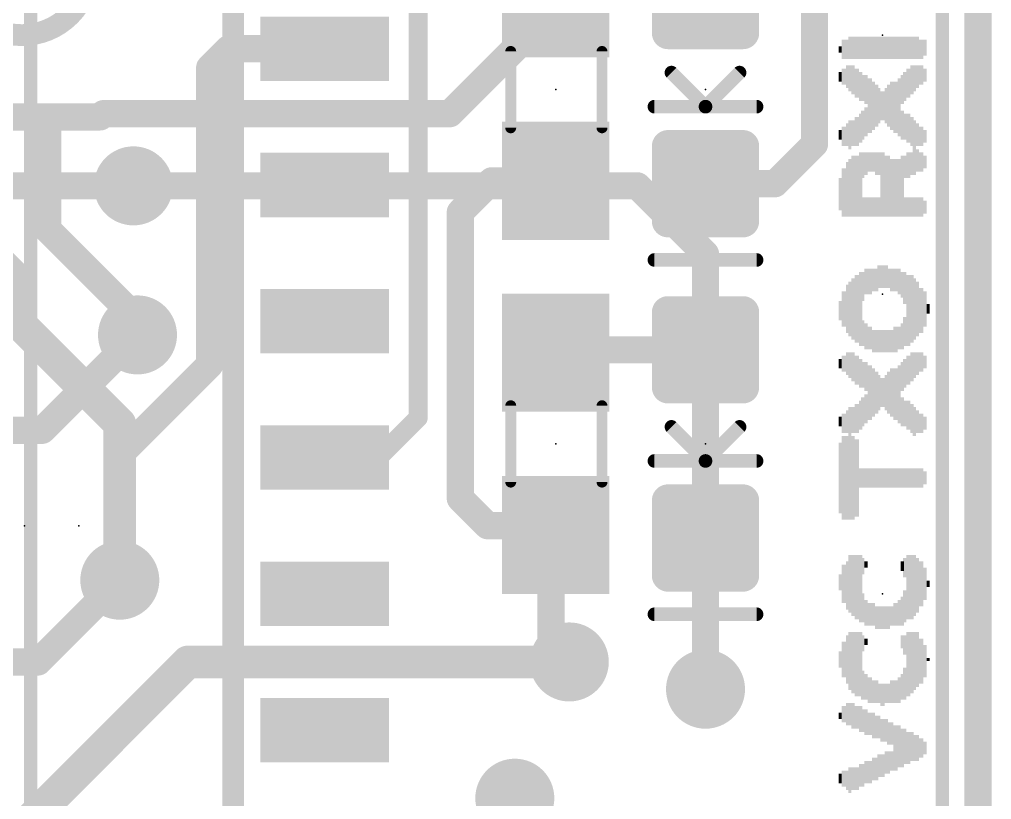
# Model space of a CAD drawing. Extents: x -29 to 78, y -18 to 17.
# Drawn here: x 12.65 to 21.72, y 5.7 to 12.97 of the extents above; entities that cross this region are included whole.
import ezdxf

# ---------------------------------------------------------------- set-up
doc = ezdxf.new("R2010")
doc.units = 0
for name, color, linetype in [('1', 12, 'CONTINUOUS'), ('16', 53, 'CONTINUOUS'), ('18', 110, 'CONTINUOUS'), ('20', 53, 'CONTINUOUS'), ('21', 41, 'CONTINUOUS'), ('22', 40, 'CONTINUOUS'), ('23', 53, 'CONTINUOUS'), ('24', 53, 'CONTINUOUS'), ('51', 53, 'CONTINUOUS')]:
    doc.layers.add(name, color=color, linetype=linetype)

# ---------------------------------------------------------------- blocks, each defined once
blk = doc.blocks.new('RECT160000X160000R30')
at = {"const_width": 0.15}
blk.add_lwpolyline([(0.425, -0.35), (0.425, 0.35, 0.4142), (0.35, 0.425), (-0.35, 0.425, 0.4142), (-0.425, 0.35), (-0.425, -0.35, 0.4142), (-0.35, -0.425), (0.35, -0.425, 0.4142)], format="xyb", close=True, dxfattribs=at)
blk.add_solid([(-0.3754, -0.3754), (0.3754, -0.3754), (-0.3754, 0.3754), (0.3754, 0.3754)])
blk = doc.blocks.new('RECT')
blk.add_solid([(-0.5, -0.5), (0.5, -0.5), (-0.5, 0.5), (0.5, 0.5)])
blk = doc.blocks.new('ROUNDV')
at = {"const_width": 0.5}
blk.add_lwpolyline([(0, -0.25, 1), (0, 0.25, 1), (0, -0.25)], format="xyb", dxfattribs=at)

msp = doc.modelspace()

# ---------------------------------------------------------------- linework, layer by layer
at = {"layer": '1'}
for points, const_width in [([(21.59, 16.51), (21.59, 0)], 0.254), ([(20.066, 11.811), (20.066, 13.716)], 0.254), ([(16.3703, 9.2583), (16.3703, 13.2207)], 0.1778), ([(14.605, 12.7), (14.4272, 12.5222)], 0.254), ([(15.5, 12.7), (14.605, 12.7)], 0.254), ([(14.4272, 12.5222), (14.4272, 9.7542)], 0.254), ([(19.697, 11.442), (20.066, 11.811)], 0.254), ([(13.716, 11.4221), (11.9682, 11.4221)], 0.254), ([(17.057, 11.469), (16.764, 11.176)], 0.254), ([(17.653, 11.469), (17.057, 11.469)], 0.254), ([(19.05, 11.442), (19.697, 11.442)], 0.254), ([(16.764, 11.176), (16.764, 8.509)], 0.254), ([(13.7541, 10.033), (12.8651, 9.144)], 0.254), ([(17.68, 9.894), (17.653, 9.867)], 0.254), ([(19.05, 9.894), (17.68, 9.894)], 0.254), ([(14.4272, 9.7542), (13.589, 8.916)], 0.254), ([(16.002, 8.89), (16.3703, 9.2583)], 0.1778), ([(11.678, 9.144), (12.8651, 9.144)], 0.254), ([(13.589, 8.916), (13.589, 7.747)], 0.254), ([(15.5, 8.89), (16.002, 8.89)], 0.1778), ([(16.764, 8.509), (17.018, 8.255)], 0.254), ([(17.018, 8.255), (17.565, 8.255)], 0.254), ([(17.565, 8.255), (17.609, 8.211)], 0.254), ([(17.609, 8.211), (17.653, 8.167)], 0.254), ([(17.609, 7.156), (17.609, 8.211)], 0.254), ([(19.05, 8.14), (19.05, 6.731)], 0.254), ([(17.78, 6.985), (17.609, 7.156)], 0.254), ([(11.6792, 4.4402), (14.224, 6.985)], 0.3048), ([(14.224, 6.985), (17.78, 6.985)], 0.3048)]:
    msp.add_lwpolyline(points, dxfattribs=dict(at, const_width=const_width))
for points, const_width in [([(14.605, 12.7635, 1), (14.605, 12.6365)], 0.127), ([(14.6499, 12.6551, 1), (14.5601, 12.7449)], 0.127), ([(15.5, 12.6365, 1), (15.5, 12.7635)], 0.127), ([(14.4907, 12.5222, 1), (14.3637, 12.5222)], 0.127), ([(14.3823, 12.5671, 1), (14.4721, 12.4773)], 0.127), ([(20.0025, 11.811, 1), (20.1295, 11.811)], 0.127), ([(20.1109, 11.7661, 1), (20.0211, 11.8559)], 0.127), ([(13.716, 11.3586, 1), (13.716, 11.4856)], 0.127), ([(17.057, 11.5325, 1), (17.057, 11.4055)], 0.127), ([(17.1019, 11.4241, 1), (17.0121, 11.5139)], 0.127), ([(17.653, 11.4055, 1), (17.653, 11.5325)], 0.127), ([(19.05, 11.5055, 1), (19.05, 11.3785)], 0.127), ([(19.6521, 11.4869, 1), (19.7419, 11.3971)], 0.127), ([(19.697, 11.3785, 1), (19.697, 11.5055)], 0.127), ([(16.8275, 11.176, 1), (16.7005, 11.176)], 0.127), ([(16.7191, 11.2209, 1), (16.8089, 11.1311)], 0.127), ([(13.799, 9.9881, 1), (13.7092, 10.0779)], 0.127), ([(17.6081, 9.9119, 1), (17.6979, 9.8221)], 0.127), ([(17.68, 9.9575, 1), (17.68, 9.8305)], 0.127), ([(17.7249, 9.8491, 1), (17.6351, 9.9389)], 0.127), ([(19.05, 9.8305, 1), (19.05, 9.9575)], 0.127), ([(14.4721, 9.7093, 1), (14.3823, 9.7991)], 0.127), ([(14.3637, 9.7542, 1), (14.4907, 9.7542)], 0.127), ([(16.4017, 9.2269, 1), (16.3389, 9.2897)], 0.0889), ([(12.8202, 9.1889, 1), (12.91, 9.0991)], 0.127), ([(12.8651, 9.0805, 1), (12.8651, 9.2075)], 0.127), ([(16.3258, 9.2583, 1), (16.4148, 9.2583)], 0.0889), ([(13.6525, 8.916, 1), (13.5255, 8.916)], 0.127), ([(13.5441, 8.9609, 1), (13.6339, 8.8711)], 0.127), ([(15.5, 8.9345, 1), (15.5, 8.8456)], 0.0889), ([(16.002, 8.8456, 1), (16.002, 8.9345)], 0.0889), ([(15.9706, 8.9214, 1), (16.0334, 8.8586)], 0.0889), ([(16.8089, 8.5539, 1), (16.7191, 8.4641)], 0.127), ([(16.7005, 8.509, 1), (16.8275, 8.509)], 0.127), ([(17.018, 8.3185, 1), (17.018, 8.1915)], 0.127), ([(16.9731, 8.2101, 1), (17.0629, 8.2999)], 0.127), ([(17.6099, 8.2999, 1), (17.5201, 8.2101)], 0.127), ([(17.565, 8.1915, 1), (17.565, 8.3185)], 0.127), ([(17.6539, 8.2559, 1), (17.5641, 8.1661)], 0.127), ([(17.6725, 8.211, 1), (17.5455, 8.211)], 0.127), ([(17.5641, 8.1661, 1), (17.6539, 8.2559)], 0.127), ([(17.6081, 8.1221, 1), (17.6979, 8.2119)], 0.127), ([(19.1135, 8.14, 1), (18.9865, 8.14)], 0.127), ([(13.5255, 7.747, 1), (13.6525, 7.747)], 0.127), ([(17.6539, 7.2009, 1), (17.5641, 7.1111)], 0.127), ([(17.5455, 7.156, 1), (17.6725, 7.156)], 0.127), ([(14.224, 7.0612, 1), (14.224, 6.9088)], 0.1524), ([(14.2779, 6.9311, 1), (14.1701, 7.0389)], 0.1524), ([(17.7351, 6.9401, 1), (17.8249, 7.0299)], 0.127), ([(17.78, 6.9088, 1), (17.78, 7.0612)], 0.1524), ([(18.9865, 6.731, 1), (19.1135, 6.731)], 0.127)]:
    msp.add_lwpolyline(points, format="xyb", dxfattribs=dict(at, const_width=const_width))
at = {"layer": '16'}
for points, const_width in [([(21.59, 16.51), (21.59, 0)], 0.254), ([(18.923, 14.351), (16.6672, 12.0952)], 0.254), ([(9.783, 12.065), (12.827, 12.065)], 0.254), ([(12.827, 12.065), (13.407, 12.065)], 0.254), ([(12.9159, 11.9761), (12.827, 12.065)], 0.254), ([(13.407, 12.065), (13.4372, 12.0952)], 0.254), ([(16.6672, 12.0952), (13.4372, 12.0952)], 0.254), ([(12.9159, 11.0163), (12.9159, 11.9761)], 0.254), ([(18.415, 11.4221), (13.716, 11.4221)], 0.254), ([(19.05, 10.7871), (18.415, 11.4221)], 0.254), ([(13.7541, 10.1781), (12.9159, 11.0163)], 0.254), ([(12.3797, 10.795), (12.6365, 10.5382)], 0.3048), ([(19.05, 6.731), (19.05, 10.7871)], 0.254), ([(12.6365, 10.5382), (12.6365, 10.1572)], 0.3048), ([(12.6365, 10.1572), (13.589, 9.2047)], 0.3048), ([(13.7541, 10.033), (13.7541, 10.1781)], 0.254), ([(13.589, 9.2047), (13.589, 7.747)], 0.3048), ([(12.827, 6.985), (13.589, 7.747)], 0.254), ([(9.783, 6.985), (12.827, 6.985)], 0.254)]:
    msp.add_lwpolyline(points, dxfattribs=dict(at, const_width=const_width))
for points, const_width in [([(12.827, 12.1285, 1), (12.827, 12.0015)], 0.127), ([(12.8719, 12.1099, 1), (12.7821, 12.0201)], 0.127), ([(12.827, 12.0015, 1), (12.827, 12.1285)], 0.127), ([(13.3621, 12.1099, 1), (13.4519, 12.0201)], 0.127), ([(13.4372, 12.1587, 1), (13.4372, 12.0317)], 0.127), ([(13.4821, 12.0503, 1), (13.3923, 12.1401)], 0.127), ([(13.407, 12.0015, 1), (13.407, 12.1285)], 0.127), ([(16.6223, 12.1401, 1), (16.7121, 12.0503)], 0.127), ([(16.6672, 12.0317, 1), (16.6672, 12.1587)], 0.127), ([(12.9794, 11.9761, 1), (12.8524, 11.9761)], 0.127), ([(12.871, 11.9312, 1), (12.9608, 12.021)], 0.127), ([(13.716, 11.4856, 1), (13.716, 11.3586)], 0.127), ([(18.4599, 11.467, 1), (18.3701, 11.3772)], 0.127), ([(18.415, 11.3586, 1), (18.415, 11.4856)], 0.127), ([(12.9608, 11.0612, 1), (12.871, 10.9714)], 0.127), ([(12.8524, 11.0163, 1), (12.9794, 11.0163)], 0.127), ([(19.1135, 10.7871, 1), (18.9865, 10.7871)], 0.127), ([(19.0051, 10.7422, 1), (19.0949, 10.832)], 0.127), ([(12.7127, 10.5382, 1), (12.5603, 10.5382)], 0.1524), ([(12.5826, 10.4843, 1), (12.6904, 10.5921)], 0.1524), ([(12.6904, 10.2111, 1), (12.5826, 10.1033)], 0.1524), ([(13.8176, 10.1781, 1), (13.6906, 10.1781)], 0.127), ([(13.7092, 10.1332, 1), (13.799, 10.223)], 0.127), ([(12.5603, 10.1572, 1), (12.7127, 10.1572)], 0.1524), ([(13.6906, 10.033, 1), (13.8176, 10.033)], 0.127), ([(13.6652, 9.2047, 1), (13.5128, 9.2047)], 0.1524), ([(13.5351, 9.1508, 1), (13.6429, 9.2586)], 0.1524), ([(13.5128, 7.747, 1), (13.6652, 7.747)], 0.1524), ([(13.6339, 7.7021, 1), (13.5441, 7.7919)], 0.127), ([(12.7821, 7.0299, 1), (12.8719, 6.9401)], 0.127), ([(12.827, 6.9215, 1), (12.827, 7.0485)], 0.127), ([(18.9865, 6.731, 1), (19.1135, 6.731)], 0.127)]:
    msp.add_lwpolyline(points, format="xyb", dxfattribs=dict(at, const_width=const_width))
at = {"layer": '20', "const_width": 0.2032}
msp.add_lwpolyline([(21.59, 16.51), (21.59, 0)], dxfattribs=at)
at = {"layer": '21'}
for points, const_width in [([(12.0396, 13.462, 1), (13.3096, 13.462)], 0.2032), ([(18.5738, 10.7633, 1), (18.5738, 10.6997)], 0.0635), ([(19.5263, 10.6997, 1), (19.5263, 10.7633)], 0.0635), ([(18.5738, 7.4612, 1), (18.5738, 7.3978)], 0.0635), ([(19.5263, 7.3978, 1), (19.5263, 7.4612)], 0.0635)]:
    msp.add_lwpolyline(points, format="xyb", dxfattribs=dict(at, const_width=const_width))
for points, const_width in [([(14.6463, 3.3782), (14.6463, 13.1318)], 0.2032), ([(19.5263, 10.7315), (18.5738, 10.7315)], 0.127), ([(19.5263, 7.4295), (18.5738, 7.4295)], 0.127)]:
    msp.add_lwpolyline(points, dxfattribs=dict(at, const_width=const_width))
at = {"layer": '22', "const_width": 0.127}
for points in [[(12.758, 0.755), (12.758, 15.755)], [(21.258, 15.755), (21.258, 0.755)]]:
    msp.add_lwpolyline(points, dxfattribs=at)
at = {"layer": '23'}
for p in [(20.701, 12.827), (17.653, 12.319), (19.05, 12.319), (20.701, 10.414), (17.653, 9.017), (19.05, 9.017), (12.7, 8.255), (20.701, 7.62)]:
    msp.add_point(p, dxfattribs=at)
at = {"layer": '24'}
msp.add_point((13.208, 8.255), dxfattribs=at)
at = {"layer": '51'}
for points, const_width in [([(17.234, 12.675), (17.234, 11.963)], 0.1016), ([(18.085, 12.675), (18.085, 11.963)], 0.1016), ([(19.05, 12.1603), (18.7325, 12.4778)], 0.127), ([(19.05, 12.1603), (19.3675, 12.4778)], 0.127), ([(19.05, 12.1603), (18.5738, 12.1603)], 0.127), ([(19.5263, 12.1603), (19.05, 12.1603)], 0.127), ([(17.234, 9.373), (17.234, 8.661)], 0.1016), ([(18.085, 9.373), (18.085, 8.661)], 0.1016), ([(19.05, 8.8582), (18.7325, 9.1758)], 0.127), ([(19.05, 8.8582), (19.3675, 9.1758)], 0.127), ([(19.05, 8.8582), (18.5738, 8.8582)], 0.127), ([(19.5263, 8.8582), (19.05, 8.8582)], 0.127)]:
    msp.add_lwpolyline(points, dxfattribs=dict(at, const_width=const_width))
for points, const_width in [([(17.2594, 12.675, 1), (17.2086, 12.675)], 0.0508), ([(18.1104, 12.675, 1), (18.0596, 12.675)], 0.0508), ([(18.755, 12.5002, 1), (18.71, 12.4553)], 0.0635), ([(19.39, 12.4553, 1), (19.345, 12.5002)], 0.0635), ([(18.5738, 12.192, 1), (18.5738, 12.1285)], 0.0635), ([(19.05, 12.192, 1), (19.05, 12.1285)], 0.0635), ([(19.0275, 12.1827, 1), (19.0725, 12.1378)], 0.0635), ([(19.0275, 12.1378, 1), (19.0725, 12.1827)], 0.0635), ([(19.05, 12.1285, 1), (19.05, 12.192)], 0.0635), ([(19.5263, 12.1285, 1), (19.5263, 12.192)], 0.0635), ([(17.2086, 11.963, 1), (17.2594, 11.963)], 0.0508), ([(18.0596, 11.963, 1), (18.1104, 11.963)], 0.0508), ([(17.2594, 9.373, 1), (17.2086, 9.373)], 0.0508), ([(18.1104, 9.373, 1), (18.0596, 9.373)], 0.0508), ([(18.755, 9.1982, 1), (18.71, 9.1533)], 0.0635), ([(19.39, 9.1533, 1), (19.345, 9.1982)], 0.0635), ([(18.5738, 8.89, 1), (18.5738, 8.8265)], 0.0635), ([(19.05, 8.89, 1), (19.05, 8.8265)], 0.0635), ([(19.0275, 8.8807, 1), (19.0725, 8.8358)], 0.0635), ([(19.0275, 8.8358, 1), (19.0725, 8.8807)], 0.0635), ([(19.05, 8.8265, 1), (19.05, 8.89)], 0.0635), ([(19.5263, 8.8265, 1), (19.5263, 8.89)], 0.0635), ([(17.2086, 8.661, 1), (17.2594, 8.661)], 0.0508), ([(18.0596, 8.661, 1), (18.1104, 8.661)], 0.0508)]:
    msp.add_lwpolyline(points, format="xyb", dxfattribs=dict(at, const_width=const_width))

# ---------------------------------------------------------------- block references
at = {"layer": '1', "xscale": 1.1, "rotation": 270}
for p in [(17.653, 13.169), (17.653, 11.469), (17.653, 9.867), (17.653, 8.167)]:
    msp.add_blockref('RECT', p, dxfattribs=at)
at = {"layer": '1', "rotation": 180}
for p in [(19.05, 13.196), (19.05, 11.442), (19.05, 9.894), (19.05, 8.14)]:
    msp.add_blockref('RECT160000X160000R30', p, dxfattribs=at)
at = {"layer": '1', "xscale": 0.6, "yscale": 1.2, "rotation": 270}
for p in [(15.5, 12.7), (15.5, 11.43), (15.5, 10.16), (15.5, 8.89), (15.5, 7.62), (15.5, 6.35)]:
    msp.add_blockref('RECT', p, dxfattribs=at)
at = {"layer": '18', "xscale": 0.7366, "yscale": 0.7366}
for p in [(13.716, 11.4221), (13.716, 11.4221), (13.7541, 10.033), (13.7541, 10.033), (13.589, 7.747), (13.589, 7.747), (17.78, 6.985), (17.78, 6.985), (19.05, 6.731), (19.05, 6.731), (17.272, 5.715), (17.272, 5.715)]:
    msp.add_blockref('ROUNDV', p, dxfattribs=at)
at = {"layer": '21', "rotation": 90}
for p, xscale, yscale in [((20.341, 12.694), 0.18, 0.04), ((20.376, 12.694), 0.18, 0.03), ((20.396, 12.709), 0.21, 0.03), ((20.426, 12.709), 0.21, 0.03), ((20.461, 12.709), 0.21, 0.04), ((20.496, 12.709), 0.21, 0.03), ((20.516, 12.709), 0.21, 0.03), ((20.546, 12.709), 0.21, 0.03), ((20.581, 12.709), 0.21, 0.04), ((20.616, 12.709), 0.21, 0.03), ((20.646, 12.709), 0.21, 0.03), ((20.666, 12.709), 0.21, 0.03), ((20.701, 12.709), 0.21, 0.04), ((20.736, 12.709), 0.21, 0.03), ((20.756, 12.709), 0.21, 0.03), ((20.786, 12.709), 0.21, 0.03), ((20.821, 12.709), 0.21, 0.04), ((20.856, 12.709), 0.21, 0.03), ((20.886, 12.709), 0.21, 0.03), ((20.906, 12.709), 0.21, 0.03), ((20.941, 12.709), 0.21, 0.04), ((20.976, 12.709), 0.21, 0.03), ((20.996, 12.709), 0.21, 0.03), ((21.026, 12.709), 0.21, 0.03), ((21.061, 12.694), 0.18, 0.04), ((21.096, 12.709), 0.15, 0.03), ((20.306, 12.694), 0.06, 0.03), ((20.341, 12.439), 0.15, 0.04), ((20.376, 12.439), 0.21, 0.03), ((20.396, 12.424), 0.24, 0.03), ((20.426, 12.409), 0.27, 0.03), ((20.461, 12.379), 0.27, 0.04), ((20.941, 12.379), 0.27, 0.04), ((20.976, 12.409), 0.27, 0.03), ((20.996, 12.424), 0.24, 0.03), ((21.026, 12.439), 0.21, 0.03), ((21.061, 12.454), 0.18, 0.04), ((21.096, 12.454), 0.12, 0.03), ((20.306, 12.439), 0.09, 0.03), ((20.496, 12.349), 0.27, 0.03), ((20.516, 12.334), 0.24, 0.03), ((20.546, 12.319), 0.27, 0.03), ((20.581, 12.169), 0.51, 0.04), ((20.856, 12.154), 0.54, 0.03), ((20.886, 12.319), 0.27, 0.03), ((20.906, 12.349), 0.27, 0.03), ((20.616, 12.169), 0.45, 0.03), ((20.646, 12.169), 0.39, 0.03), ((20.666, 12.169), 0.33, 0.03), ((20.736, 12.169), 0.33, 0.03), ((20.756, 12.169), 0.39, 0.03), ((20.786, 12.169), 0.45, 0.03), ((20.821, 12.154), 0.48, 0.04), ((20.701, 12.169), 0.27, 0.04), ((20.546, 12.019), 0.27, 0.03), ((20.461, 11.929), 0.27, 0.04), ((20.496, 11.959), 0.27, 0.03), ((20.516, 11.989), 0.27, 0.03), ((20.886, 11.989), 0.27, 0.03), ((20.906, 11.974), 0.24, 0.03), ((20.941, 11.959), 0.27, 0.04), ((20.976, 11.929), 0.27, 0.03), ((20.341, 11.884), 0.18, 0.04), ((20.376, 11.899), 0.21, 0.03), ((20.396, 11.899), 0.27, 0.03), ((20.426, 11.914), 0.24, 0.03), ((20.996, 11.779), 0.51, 0.03), ((21.026, 11.899), 0.21, 0.03), ((21.061, 11.884), 0.18, 0.04), ((20.306, 11.899), 0.09, 0.03), ((21.096, 11.884), 0.12, 0.03), ((20.426, 11.419), 0.57, 0.03), ((20.461, 11.419), 0.57, 0.04), ((20.496, 11.434), 0.6, 0.03), ((20.516, 11.614), 0.24, 0.03), ((20.546, 11.629), 0.21, 0.03), ((20.581, 11.644), 0.18, 0.04), ((20.616, 11.644), 0.18, 0.03), ((20.646, 11.629), 0.21, 0.03), ((20.666, 11.629), 0.21, 0.03), ((20.701, 11.434), 0.6, 0.04), ((20.736, 11.419), 0.57, 0.03), ((20.756, 11.419), 0.57, 0.03), ((20.886, 11.419), 0.57, 0.03), ((20.906, 11.599), 0.21, 0.03), ((20.941, 11.614), 0.24, 0.04), ((20.976, 11.629), 0.21, 0.03), ((21.026, 11.659), 0.21, 0.03), ((21.061, 11.644), 0.18, 0.04), ((21.096, 11.644), 0.12, 0.03), ((20.376, 11.389), 0.51, 0.03), ((20.396, 11.404), 0.54, 0.03), ((20.786, 11.404), 0.54, 0.03), ((20.821, 11.404), 0.54, 0.04), ((20.856, 11.404), 0.54, 0.03), ((20.341, 11.359), 0.45, 0.04), ((20.306, 11.344), 0.3, 0.03), ((20.516, 11.224), 0.18, 0.03), ((20.546, 11.224), 0.18, 0.03), ((20.581, 11.224), 0.18, 0.04), ((20.616, 11.224), 0.18, 0.03), ((20.646, 11.224), 0.18, 0.03), ((20.666, 11.224), 0.18, 0.03), ((20.906, 11.224), 0.18, 0.03), ((20.941, 11.224), 0.18, 0.04), ((20.976, 11.224), 0.18, 0.03), ((20.996, 11.224), 0.18, 0.03), ((21.026, 11.224), 0.18, 0.03), ((21.061, 11.224), 0.18, 0.04), ((21.096, 11.224), 0.12, 0.03), ((20.496, 10.275), 0.69, 0.03), ((20.516, 10.485), 0.27, 0.03), ((20.546, 10.53), 0.24, 0.03), ((20.581, 10.53), 0.24, 0.04), ((20.616, 10.545), 0.21, 0.03), ((20.646, 10.545), 0.21, 0.03), ((20.666, 10.575), 0.21, 0.03), ((20.701, 10.575), 0.21, 0.04), ((20.736, 10.575), 0.21, 0.03), ((20.756, 10.56), 0.18, 0.03), ((20.786, 10.545), 0.21, 0.03), ((20.821, 10.545), 0.21, 0.04), ((20.856, 10.53), 0.24, 0.03), ((20.886, 10.5), 0.24, 0.03), ((20.906, 10.47), 0.3, 0.03), ((20.396, 10.275), 0.51, 0.03), ((20.426, 10.275), 0.57, 0.03), ((20.461, 10.275), 0.63, 0.04), ((20.941, 10.26), 0.66, 0.04), ((20.976, 10.275), 0.63, 0.03), ((20.996, 10.275), 0.57, 0.03), ((21.026, 10.275), 0.51, 0.03), ((20.341, 10.275), 0.33, 0.04), ((20.376, 10.275), 0.45, 0.03), ((21.061, 10.26), 0.42, 0.04), ((21.096, 10.275), 0.33, 0.03), ((20.306, 10.26), 0.18, 0.03), ((21.126, 10.275), 0.09, 0.03), ((20.516, 10.05), 0.24, 0.03), ((20.906, 10.065), 0.27, 0.03), ((20.546, 10.02), 0.24, 0.03), ((20.581, 10.005), 0.21, 0.04), ((20.616, 9.975), 0.21, 0.03), ((20.646, 9.975), 0.21, 0.03), ((20.666, 9.975), 0.21, 0.03), ((20.701, 9.975), 0.21, 0.04), ((20.736, 9.975), 0.21, 0.03), ((20.756, 9.975), 0.21, 0.03), ((20.786, 9.975), 0.21, 0.03), ((20.821, 9.99), 0.24, 0.04), ((20.856, 10.005), 0.21, 0.03), ((20.886, 10.02), 0.24, 0.03), ((20.306, 9.765), 0.09, 0.03), ((20.341, 9.765), 0.15, 0.04), ((20.376, 9.765), 0.21, 0.03), ((20.396, 9.75), 0.24, 0.03), ((20.426, 9.735), 0.27, 0.03), ((20.461, 9.705), 0.27, 0.04), ((20.496, 9.675), 0.27, 0.03), ((20.906, 9.675), 0.27, 0.03), ((20.941, 9.705), 0.27, 0.04), ((20.976, 9.735), 0.27, 0.03), ((20.996, 9.75), 0.24, 0.03), ((21.026, 9.765), 0.21, 0.03), ((21.061, 9.78), 0.18, 0.04), ((21.096, 9.78), 0.12, 0.03), ((20.516, 9.66), 0.24, 0.03), ((20.546, 9.645), 0.27, 0.03), ((20.581, 9.495), 0.51, 0.04), ((20.616, 9.495), 0.45, 0.03), ((20.786, 9.495), 0.45, 0.03), ((20.821, 9.48), 0.48, 0.04), ((20.856, 9.48), 0.54, 0.03), ((20.886, 9.645), 0.27, 0.03), ((20.646, 9.495), 0.39, 0.03), ((20.666, 9.495), 0.33, 0.03), ((20.701, 9.495), 0.27, 0.04), ((20.736, 9.495), 0.33, 0.03), ((20.756, 9.495), 0.39, 0.03), ((20.516, 9.315), 0.27, 0.03), ((20.546, 9.345), 0.27, 0.03), ((20.886, 9.315), 0.27, 0.03), ((20.396, 8.835), 1.05, 0.03), ((20.426, 9.24), 0.24, 0.03), ((20.461, 9.255), 0.27, 0.04), ((20.496, 9.285), 0.27, 0.03), ((20.906, 9.3), 0.24, 0.03), ((20.941, 9.285), 0.27, 0.04), ((20.976, 9.255), 0.27, 0.03), ((20.996, 9.225), 0.27, 0.03), ((20.306, 9.225), 0.09, 0.03), ((20.341, 9.21), 0.18, 0.04), ((20.376, 9.225), 0.21, 0.03), ((21.026, 9.225), 0.21, 0.03), ((21.061, 9.21), 0.18, 0.04), ((21.096, 9.21), 0.12, 0.03), ((20.341, 8.7), 0.78, 0.04), ((20.376, 8.7), 0.78, 0.03), ((20.426, 8.7), 0.78, 0.03), ((20.306, 8.7), 0.66, 0.03), ((20.461, 8.7), 0.72, 0.04), ((20.496, 8.7), 0.18, 0.03), ((20.516, 8.7), 0.18, 0.03), ((20.546, 8.7), 0.18, 0.03), ((20.581, 8.7), 0.18, 0.04), ((20.616, 8.7), 0.18, 0.03), ((20.646, 8.7), 0.18, 0.03), ((20.666, 8.7), 0.18, 0.03), ((20.701, 8.7), 0.18, 0.04), ((20.736, 8.7), 0.18, 0.03), ((20.756, 8.7), 0.18, 0.03), ((20.786, 8.7), 0.18, 0.03), ((20.821, 8.7), 0.18, 0.04), ((20.856, 8.7), 0.18, 0.03), ((20.886, 8.7), 0.18, 0.03), ((20.906, 8.7), 0.18, 0.03), ((20.941, 8.7), 0.18, 0.04), ((20.976, 8.7), 0.18, 0.03), ((20.996, 8.7), 0.18, 0.03), ((21.026, 8.7), 0.18, 0.03), ((21.061, 8.7), 0.18, 0.04), ((21.096, 8.7), 0.12, 0.03), ((20.396, 7.713), 0.54, 0.03), ((20.426, 7.698), 0.57, 0.03), ((20.461, 7.683), 0.6, 0.04), ((20.496, 7.668), 0.63, 0.03), ((20.941, 7.683), 0.6, 0.04), ((20.976, 7.683), 0.6, 0.03), ((20.996, 7.698), 0.57, 0.03), ((20.341, 7.713), 0.36, 0.04), ((20.376, 7.698), 0.45, 0.03), ((20.516, 7.878), 0.15, 0.03), ((20.546, 7.893), 0.06, 0.03), ((20.886, 7.878), 0.09, 0.03), ((20.906, 7.863), 0.18, 0.03), ((21.026, 7.698), 0.51, 0.03), ((21.061, 7.713), 0.42, 0.04), ((20.306, 7.728), 0.15, 0.03), ((21.096, 7.713), 0.3, 0.03), ((21.126, 7.713), 0.06, 0.03), ((20.516, 7.488), 0.27, 0.03), ((20.906, 7.503), 0.3, 0.03), ((20.546, 7.443), 0.24, 0.03), ((20.581, 7.428), 0.21, 0.04), ((20.616, 7.428), 0.21, 0.03), ((20.821, 7.428), 0.21, 0.04), ((20.856, 7.443), 0.24, 0.03), ((20.886, 7.458), 0.27, 0.03), ((20.646, 7.398), 0.21, 0.03), ((20.666, 7.398), 0.21, 0.03), ((20.701, 7.398), 0.21, 0.04), ((20.736, 7.398), 0.21, 0.03), ((20.756, 7.398), 0.21, 0.03), ((20.786, 7.413), 0.18, 0.03), ((20.396, 6.993), 0.54, 0.03), ((20.426, 6.978), 0.57, 0.03), ((20.461, 6.963), 0.6, 0.04), ((20.496, 6.963), 0.6, 0.03), ((20.941, 6.963), 0.6, 0.04), ((20.976, 6.978), 0.57, 0.03), ((20.996, 6.993), 0.54, 0.03), ((21.026, 7.008), 0.51, 0.03), ((20.341, 7.008), 0.33, 0.04), ((20.376, 7.008), 0.45, 0.03), ((20.516, 7.158), 0.15, 0.03), ((20.546, 7.173), 0.06, 0.03), ((20.886, 7.173), 0.12, 0.03), ((20.906, 7.143), 0.18, 0.03), ((21.061, 6.993), 0.42, 0.04), ((20.306, 7.008), 0.15, 0.03), ((21.096, 6.993), 0.3, 0.03), ((21.126, 7.008), 0.03, 0.03), ((20.516, 6.768), 0.27, 0.03), ((20.906, 6.783), 0.3, 0.03), ((20.546, 6.753), 0.24, 0.03), ((20.581, 6.723), 0.24, 0.04), ((20.616, 6.708), 0.21, 0.03), ((20.646, 6.708), 0.21, 0.03), ((20.786, 6.708), 0.21, 0.03), ((20.821, 6.708), 0.21, 0.04), ((20.856, 6.723), 0.24, 0.03), ((20.886, 6.753), 0.24, 0.03), ((20.666, 6.693), 0.18, 0.03), ((20.701, 6.678), 0.21, 0.04), ((20.736, 6.693), 0.18, 0.03), ((20.756, 6.693), 0.18, 0.03), ((20.341, 6.498), 0.15, 0.04), ((20.376, 6.498), 0.21, 0.03), ((20.396, 6.498), 0.21, 0.03), ((20.426, 6.483), 0.24, 0.03), ((20.461, 6.468), 0.21, 0.04), ((20.496, 6.453), 0.24, 0.03), ((20.516, 6.438), 0.21, 0.03), ((20.546, 6.423), 0.24, 0.03), ((20.306, 6.483), 0.06, 0.03), ((20.581, 6.408), 0.21, 0.04), ((20.616, 6.393), 0.24, 0.03), ((20.646, 6.378), 0.21, 0.03), ((20.666, 6.378), 0.21, 0.03), ((20.701, 6.348), 0.21, 0.04), ((20.736, 6.348), 0.21, 0.03), ((20.756, 6.318), 0.21, 0.03), ((20.786, 6.318), 0.21, 0.03), ((20.821, 6.183), 0.42, 0.04), ((20.856, 6.198), 0.39, 0.03), ((20.886, 6.183), 0.36, 0.03), ((20.906, 6.198), 0.33, 0.03), ((20.941, 6.183), 0.3, 0.04), ((20.976, 6.198), 0.27, 0.03), ((20.996, 6.183), 0.24, 0.03), ((21.026, 6.183), 0.24, 0.03), ((21.061, 6.183), 0.18, 0.04), ((21.096, 6.183), 0.12, 0.03), ((20.616, 5.988), 0.21, 0.03), ((20.646, 5.988), 0.21, 0.03), ((20.666, 6.018), 0.21, 0.03), ((20.701, 6.018), 0.21, 0.04), ((20.736, 6.048), 0.21, 0.03), ((20.756, 6.048), 0.21, 0.03), ((20.786, 6.063), 0.18, 0.03), ((20.396, 5.883), 0.24, 0.03), ((20.426, 5.898), 0.21, 0.03), ((20.461, 5.898), 0.21, 0.04), ((20.496, 5.928), 0.21, 0.03), ((20.516, 5.928), 0.21, 0.03), ((20.546, 5.958), 0.21, 0.03), ((20.581, 5.958), 0.21, 0.04), ((20.306, 5.898), 0.09, 0.03), ((20.341, 5.898), 0.15, 0.04), ((20.376, 5.883), 0.18, 0.03)]:
    msp.add_blockref('RECT', p, dxfattribs=dict(at, xscale=xscale, yscale=yscale))
at = {"layer": '51', "rotation": 270}
for p, xscale, yscale in [((17.6581, 12.9072), 0.5001, 0.95), ((15.5258, 12.7), 0.508, 1.0795), ((17.6581, 11.7388), 0.5001, 0.95), ((15.494, 11.43), 0.508, 1.016), ((15.494, 10.16), 0.508, 1.016), ((17.6581, 9.6052), 0.5001, 0.95), ((15.494, 8.89), 0.508, 1.016), ((17.6581, 8.4367), 0.5001, 0.95), ((15.494, 7.62), 0.508, 1.016), ((15.494, 6.35), 0.508, 1.016)]:
    msp.add_blockref('RECT', p, dxfattribs=dict(at, xscale=xscale, yscale=yscale))

doc.saveas('drawing.dxf')
